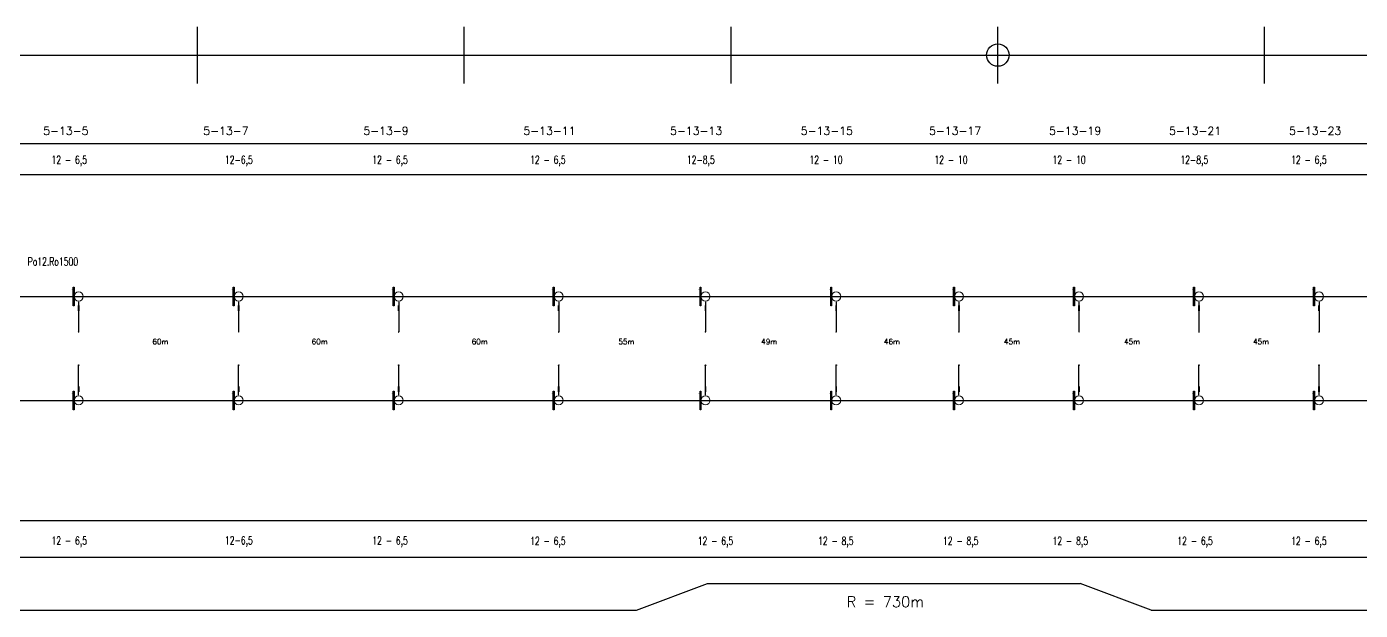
# Model space of a CAD drawing. Header units: millimetres. Extents: x 56 to 21898, y 218 to 1565.
# Drawn here: x 9204.1 to 9704, y 228.9 to 447.6 of the extents above; entities that cross this region are included whole.
import ezdxf

# ---------------------------------------------------------------- set-up
doc = ezdxf.new("R2010")
doc.units = ezdxf.units.MM
for name, color, linetype in [('Brazos', 9, 'Continuous'), ('Cruceta Fe', 42, 'Continuous'), ('LDF', 5, 'Continuous'), ('LDS', 1, 'Continuous'), ('longitud vano', 7, 'Continuous'), ('Nº de poste', 6, 'Continuous'), ('POSTES', 8, 'Continuous'), ('TEXTOS', 3, 'Continuous')]:
    doc.layers.add(name, color=color, linetype=linetype)
doc.styles.add('STYLE1', font='romans.shx')

# ---------------------------------------------------------------- blocks, each defined once
blk = doc.blocks.new('Poste Hormigón')
at = {"layer": 'POSTES', "lineweight": 18}
blk.add_line((1.7, 0), (-1.7, 0), dxfattribs=at)
blk.add_circle((0, 0), 1.7, dxfattribs=at)
blk = doc.blocks.new('Brazo')
at = {"layer": 'Brazos'}
for p, q in [((0, 0.2), (0, -10.98)), ((-0.3, -1.23), (0.3, -1.23)), ((-0.3, -1.43), (0.3, -1.43)), ((-0.3, -1.64), (0.3, -1.64)), ((-0.3, -1.84), (0.3, -1.84)), ((-0.3, -2.04), (0.3, -2.04)), ((-0.3, -2.25), (0.3, -2.25)), ((-0.3, -2.45), (0.3, -2.45)), ((-0.3, -2.66), (0.3, -2.66)), ((-0.3, -2.86), (0.3, -2.86))]:
    blk.add_line(p, q, dxfattribs=at)
for start, end in [(37.0199, 217.0199), (217.0199, 37.0199)]:
    blk.add_arc((0, -10.98), 0.102, start, end, dxfattribs=at)
blk = doc.blocks.new('Cruceta Fe')
at = {"layer": 'Cruceta Fe', "const_width": 0.1}
for points in [[(-0.92, 2.45), (0, 2.45)], [(-0.92, 0), (0, 0)], [(-0.92, -2.45), (0, -2.45)]]:
    blk.add_lwpolyline(points, dxfattribs=at)
at = {"layer": 'Cruceta Fe'}
blk.add_lwpolyline([(-0.35, 3.52), (0, 3.52), (0, -3.52), (-0.35, -3.52)], close=True, dxfattribs=at)
blk = doc.blocks.new('Cruceta Fe 1')
at = {"layer": 'Cruceta Fe', "const_width": 0.1}
for points in [[(-0.92, 2.45), (0, 2.45)], [(-0.92, -2.45), (0, -2.45)]]:
    blk.add_lwpolyline(points, dxfattribs=at)
at = {"layer": 'Cruceta Fe'}
blk.add_lwpolyline([(-0.35, 3.52), (0, 3.52), (0, -3.52), (-0.35, -3.52)], close=True, dxfattribs=at)

msp = doc.modelspace()

# ---------------------------------------------------------------- linework, layer by layer
for p, q in [((9268.1506, 426.3383), (9268.1506, 447.6025)), ((9368.1506, 426.3383), (9368.1506, 447.6025)), ((9468.1506, 426.3383), (9468.1506, 447.6025)), ((9568.1506, 426.3383), (9568.1506, 447.6025)), ((9668.1506, 426.3383), (9668.1506, 447.6025)), ((68.1506, 436.9704), (21897.5602, 436.9704)), ((68.1506, 403.8502), (21897.5602, 403.8502)), ((68.1506, 392.2176), (21897.5602, 392.2176)), ((9223.5506, 346.5185), (9223.5506, 346.5185)), ((9223.5506, 346.5185), (9223.5506, 346.5185)), ((9283.5506, 346.5185), (9283.5506, 346.5185)), ((9283.5506, 346.5185), (9283.5506, 346.5185)), ((9343.5506, 346.5185), (9343.5506, 346.5185)), ((9343.5506, 346.5185), (9343.5506, 346.5185)), ((9403.5506, 346.5185), (9403.5506, 346.5185)), ((9403.5506, 346.5185), (9403.5506, 346.5185)), ((9458.5506, 346.5185), (9458.5506, 346.5185)), ((9458.5506, 346.5185), (9458.5506, 346.5185)), ((9507.5506, 346.5185), (9507.5506, 346.5185)), ((9507.5506, 346.5185), (9507.5506, 346.5185)), ((9553.5506, 346.5185), (9553.5506, 346.5185)), ((9553.5506, 346.5185), (9553.5506, 346.5185)), ((9598.5506, 346.5185), (9598.5506, 346.5185)), ((9598.5506, 346.5185), (9598.5506, 346.5185)), ((9643.5506, 346.5185), (9643.5506, 346.5185)), ((9643.5506, 346.5185), (9643.5506, 346.5185)), ((9688.5506, 346.5185), (9688.5506, 346.5185)), ((9688.5506, 346.5185), (9688.5506, 346.5185)), ((68.1506, 262.6383), (21897.5602, 262.6383)), ((68.1506, 248.8066), (21897.5602, 248.8066)), ((9432.7494, 228.9395), (9459.3394, 238.9395)), ((9459.3394, 238.9395), (9599.0227, 238.9395)), ((9625.6127, 228.9395), (9599.0227, 238.9395)), ((8910.6206, 228.9395), (9432.7494, 228.9395)), ((9625.6127, 228.9395), (9961.0856, 228.9395))]:
    msp.add_line(p, q)
msp.add_circle((9568.1506, 436.9704), 4.1956)
at = {"layer": 'LDF'}
msp.add_line((9196.3612, 346.5173), (10075.5506, 346.5185), dxfattribs=at)
at = {"layer": 'LDS'}
msp.add_line((9195.0171, 307.565), (10075.5506, 307.565), dxfattribs=at)

# ---------------------------------------------------------------- block references
at = {"layer": 'Brazos'}
for p in [(9223.5504, 344.2785), (9283.5504, 344.2785), (9343.5504, 344.2785), (9403.5504, 344.2785), (9458.5504, 344.2785), (9507.5504, 344.2785), (9553.5504, 344.2785), (9598.5504, 344.2785), (9643.5504, 344.2785), (9688.5504, 344.2785)]:
    msp.add_blockref('Brazo', p, dxfattribs=at)
at = {"layer": 'Brazos', "xscale": -1, "rotation": 180}
for p in [(9223.5504, 309.805), (9283.5504, 309.805), (9343.5504, 309.805), (9403.5504, 309.805), (9458.5504, 309.805), (9507.5504, 309.805), (9553.5504, 309.805), (9598.5504, 309.805), (9643.5504, 309.805), (9688.5504, 309.805)]:
    msp.add_blockref('Brazo', p, dxfattribs=at)
at = {"layer": 'Cruceta Fe'}
for name, p in [('Cruceta Fe', (9221.8506, 346.5185)), ('Cruceta Fe', (9281.8506, 346.5185)), ('Cruceta Fe', (9341.8506, 346.5185)), ('Cruceta Fe', (9401.8506, 346.5185)), ('Cruceta Fe', (9456.8506, 346.5185)), ('Cruceta Fe', (9505.8506, 346.5185)), ('Cruceta Fe', (9551.8506, 346.5185)), ('Cruceta Fe', (9596.8506, 346.5185)), ('Cruceta Fe', (9641.8506, 346.5185)), ('Cruceta Fe', (9686.8506, 346.5185)), ('Cruceta Fe 1', (9221.8506, 307.565)), ('Cruceta Fe 1', (9281.8506, 307.565)), ('Cruceta Fe 1', (9341.8506, 307.565)), ('Cruceta Fe 1', (9401.8506, 307.565)), ('Cruceta Fe 1', (9456.8506, 307.565)), ('Cruceta Fe 1', (9505.8506, 307.565)), ('Cruceta Fe 1', (9551.8506, 307.565)), ('Cruceta Fe 1', (9596.8506, 307.565)), ('Cruceta Fe 1', (9641.8506, 307.565)), ('Cruceta Fe 1', (9686.8506, 307.565))]:
    msp.add_blockref(name, p, dxfattribs=at)
at = {"layer": 'POSTES'}
for p in [(9223.5506, 346.5185), (9283.5506, 346.5185), (9343.5506, 346.5185), (9403.5506, 346.5185), (9458.5506, 346.5185), (9507.5506, 346.5185), (9553.5506, 346.5185), (9598.5506, 346.5185), (9643.5506, 346.5185), (9688.5506, 346.5185)]:
    msp.add_blockref('Poste Hormigón', p, dxfattribs=at)
at = {"layer": 'POSTES', "xscale": -1, "rotation": 180}
for p in [(9223.5506, 307.565), (9283.5506, 307.565), (9343.5506, 307.565), (9403.5506, 307.565), (9458.5506, 307.565), (9507.5506, 307.565), (9553.5506, 307.565), (9598.5506, 307.565), (9643.5506, 307.565), (9688.5506, 307.565)]:
    msp.add_blockref('Poste Hormigón', p, dxfattribs=at)

# ---------------------------------------------------------------- texts
at = {"layer": 'longitud vano', "linetype": 'Continuous', "style": 'STYLE1'}
for s, p in [('60m', (9251.2317, 328.6021)), ('60m', (9310.9178, 328.6021)), ('60m', (9370.9178, 328.6021)), ('55m', (9425.9178, 328.6021)), ('49m', (9479.4395, 328.6021)), ('46m', (9525.4395, 328.6021)), ('45m', (9570.4395, 328.6021)), ('45m', (9615.4395, 328.6021)), ('45m', (9663.81, 328.6021))]:
    msp.add_text(s, height=2, dxfattribs=at).set_placement(p)
at = {"layer": 'Nº de poste', "linetype": 'Continuous', "style": 'STYLE1'}
for s, p in [('5-13-5', (9210.292, 407.0813)), ('5-13-7', (9270.292, 407.0813)), ('5-13-9', (9330.292, 407.0813)), ('5-13-11', (9390.292, 407.0813)), ('5-13-13', (9445.292, 407.0813)), ('5-13-15', (9494.292, 407.0813)), ('5-13-17', (9542.3414, 407.0813)), ('5-13-19', (9587.3414, 407.0813)), ('5-13-21', (9632.3414, 407.0813)), ('5-13-23', (9677.3414, 407.0813))]:
    msp.add_text(s, height=3, dxfattribs=at).set_placement(p)
at = {"layer": 'TEXTOS', "linetype": 'Continuous', "style": 'STYLE1', "width": 0.7}
for s, p in [('12 - 6,5', (9213.3989, 396.2406)), ('12-6,5', (9278.4295, 396.2406)), ('12 - 6,5', (9333.648, 396.2406)), ('12 - 6,5', (9392.8024, 396.2406)), ('12-8,5', (9451.5912, 396.2406)), ('12 - 10', (9497.5318, 396.2406)), ('12 - 10', (9544.3609, 396.2406)), ('12 - 10', (9588.6573, 396.2406)), ('12-8,5', (9636.5939, 396.2406)), ('12 - 6,5', (9678.0797, 396.2406)), ('Po12.Ro1500', (9204.4817, 358.1049)), ('12 - 6,5', (9213.3989, 253.5628)), ('12-6,5', (9278.4295, 253.6521)), ('12 - 6,5', (9333.648, 253.5628)), ('12 - 6,5', (9392.8024, 253.4273)), ('12 - 6,5', (9455.6429, 253.4273)), ('12 - 8,5', (9500.7457, 253.4273)), ('12 - 8,5', (9547.5747, 253.4273)), ('12 - 8,5', (9588.6573, 253.4273)), ('12 - 6,5', (9635.4192, 253.4273)), ('12 - 6,5', (9678.0797, 253.4273))]:
    msp.add_text(s, height=3, dxfattribs=at).set_placement(p)
at = {"layer": 'TEXTOS', "linetype": 'Continuous', "style": 'STYLE1'}
msp.add_text('R = 730m', height=4, dxfattribs=at).set_placement((9511.4822, 230.1488))

doc.saveas('drawing.dxf')
